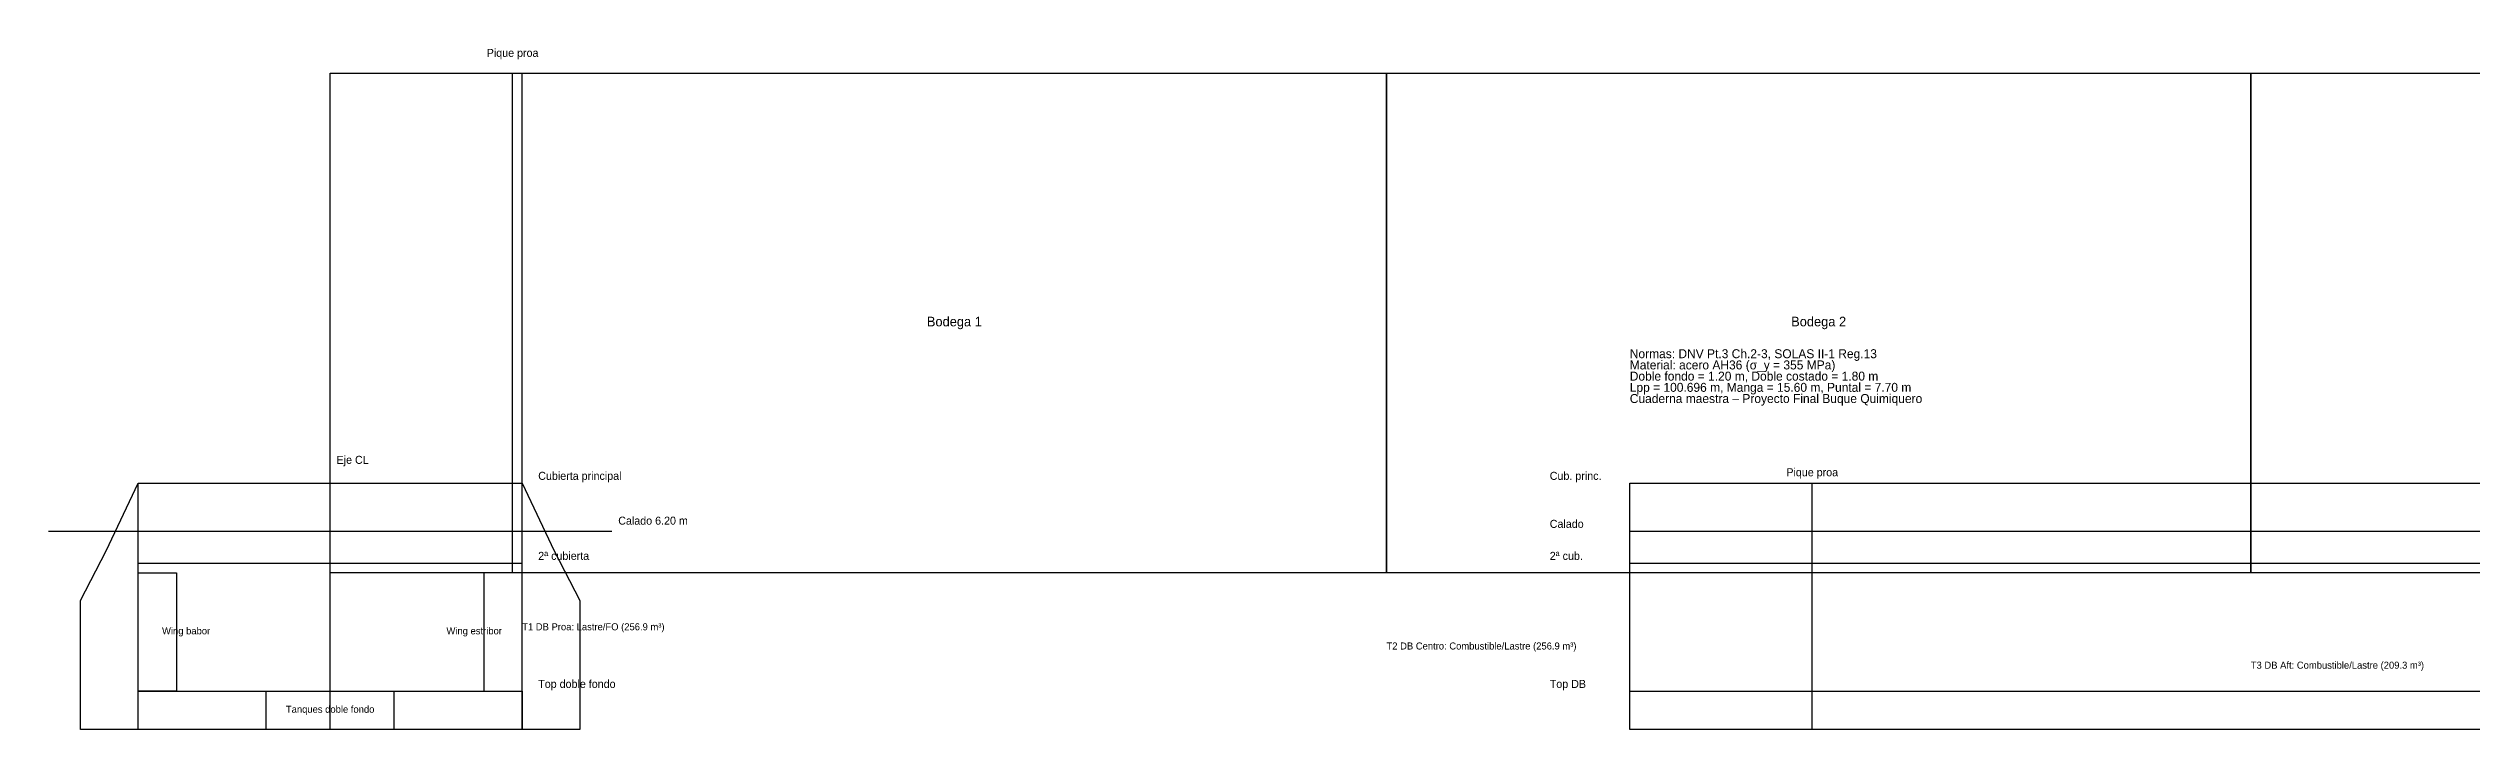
# Model space of a CAD drawing. Header units: metres. Extents: x -27 to 124, y 0 to 21.
# Drawn here: x -26.6 to 49.1, y 0 to 21.3 of the extents above; entities that cross this region are included whole.
import ezdxf

# ---------------------------------------------------------------- set-up
doc = ezdxf.new("R2010")
doc.units = ezdxf.units.M
for name, color, linetype in [('CASCO', 7, 'Continuous'), ('ESTRUCTURA', 3, 'Continuous'), ('REFERENCIAS', 2, 'Continuous'), ('TANQUES', 4, 'Continuous')]:
    doc.layers.add(name, color=color, linetype=linetype)

msp = doc.modelspace()

# ---------------------------------------------------------------- linework, layer by layer
at = {"layer": 'CASCO'}
for points in [[(-17.8, 4.9), (-17.8, 20.5), (82.896, 20.5), (82.896, 4.9)], [(-25.6, 0), (-25.6, 4.03), (-24.8, 5.58), (-23.8, 7.7), (-11.8, 7.7), (-10.8, 5.58), (-10, 4.03), (-10, 0)], [(22.8, 0), (22.8, 7.7), (123.496, 7.7), (123.496, 0)]]:
    msp.add_lwpolyline(points, close=True, dxfattribs=at)
at = {"layer": 'ESTRUCTURA'}
for p, q in [((-12.1, 4.9), (-12.1, 20.5)), ((-23.8, 0), (-23.8, 7.7)), ((-23.8, 7.7), (-11.8, 7.7)), ((-11.8, 0), (-11.8, 7.7)), ((22.8, 7.7), (123.496, 7.7)), ((28.5, 0), (28.5, 7.7)), ((-23.8, 5.2), (-11.8, 5.2)), ((22.8, 5.2), (123.496, 5.2)), ((-23.8, 1.2), (-11.8, 1.2)), ((-19.8, 0), (-19.8, 1.2)), ((-17.8, 0), (-17.8, 1.2)), ((-15.8, 0), (-15.8, 1.2)), ((22.8, 1.2), (123.496, 1.2))]:
    msp.add_line(p, q, dxfattribs=at)
msp.add_lwpolyline([(-23.8, 0), (-23.8, 1.2), (-11.8, 1.2), (-11.8, 0)], dxfattribs=at)
at = {"layer": 'REFERENCIAS'}
for p, q in [((-17.8, 0), (-17.8, 8.2)), ((-26.6, 6.2), (-9, 6.2)), ((22.8, 6.2), (123.496, 6.2))]:
    msp.add_line(p, q, dxfattribs=at)
at = {"layer": 'TANQUES'}
for points in [[(-11.8, 4.9), (-11.8, 20.5), (15.2, 20.5), (15.2, 4.9)], [(15.2, 4.9), (15.2, 20.5), (42.2, 20.5), (42.2, 4.9)], [(42.2, 4.9), (42.2, 20.5), (64.2, 20.5), (64.2, 4.9)], [(-23.8, 1.2), (-23.8, 4.9), (-22.6, 4.9), (-22.6, 1.2)], [(-11.8, 1.2), (-11.8, 4.9), (-13, 4.9), (-13, 1.2)], [(-23.8, 0), (-23.8, 1.2), (-11.8, 1.2), (-11.8, 0)]]:
    msp.add_lwpolyline(points, close=True, dxfattribs=at)

# ---------------------------------------------------------------- texts
at = {"layer": 'REFERENCIAS'}
for s, height, p in [('Normas: DNV Pt.3 Ch.2-3, SOLAS II-1 Reg.13', 0.28, (22.8, 11.6)), ('Material: acero AH36 (σ_y = 355 MPa)', 0.28, (22.8, 11.25)), ('Doble fondo = 1.20 m, Doble costado = 1.80 m', 0.28, (22.8, 10.9)), ('Lpp = 100.696 m, Manga = 15.60 m, Puntal = 7.70 m', 0.28, (22.8, 10.55)), ('Cuaderna maestra – Proyecto Final Buque Quimiquero', 0.28, (22.8, 10.2)), ('Eje CL', 0.25, (-17.6, 8.3)), ('Cubierta principal', 0.25, (-11.3, 7.8)), ('Cub. princ.', 0.25, (20.3, 7.8)), ('Calado 6.20 m', 0.25, (-8.8, 6.4)), ('Calado', 0.25, (20.3, 6.3)), ('2ª cubierta', 0.25, (-11.3, 5.3)), ('2ª cub.', 0.25, (20.3, 5.3)), ('T1 DB Proa: Lastre/FO (256.9 m³)', 0.22, (-11.8, 3.1)), ('T2 DB Centro: Combustible/Lastre (256.9 m³)', 0.22, (15.2, 2.5)), ('Top doble fondo', 0.25, (-11.3, 1.3)), ('Top DB', 0.25, (20.3, 1.3)), ('T3 DB Aft: Combustible/Lastre (209.3 m³)', 0.22, (42.2, 1.9))]:
    msp.add_text(s, height=height, dxfattribs=at).set_placement(p)
at = {"layer": 'REFERENCIAS', "attachment_point": 5}
for s, insert, char_height in [('Pique proa', (-12.1, 21.1), 0.25), ('Bodega 1', (1.7, 12.7), 0.3), ('Bodega 2', (28.7, 12.7), 0.3), ('Pique proa', (28.5, 8), 0.25), ('Wing babor', (-22.3, 3.05), 0.22), ('Wing estribor', (-13.3, 3.05), 0.22), ('Tanques doble fondo', (-17.8, 0.6), 0.22)]:
    msp.add_mtext(s, dxfattribs=dict(at, insert=insert, char_height=char_height))

doc.saveas('drawing.dxf')
